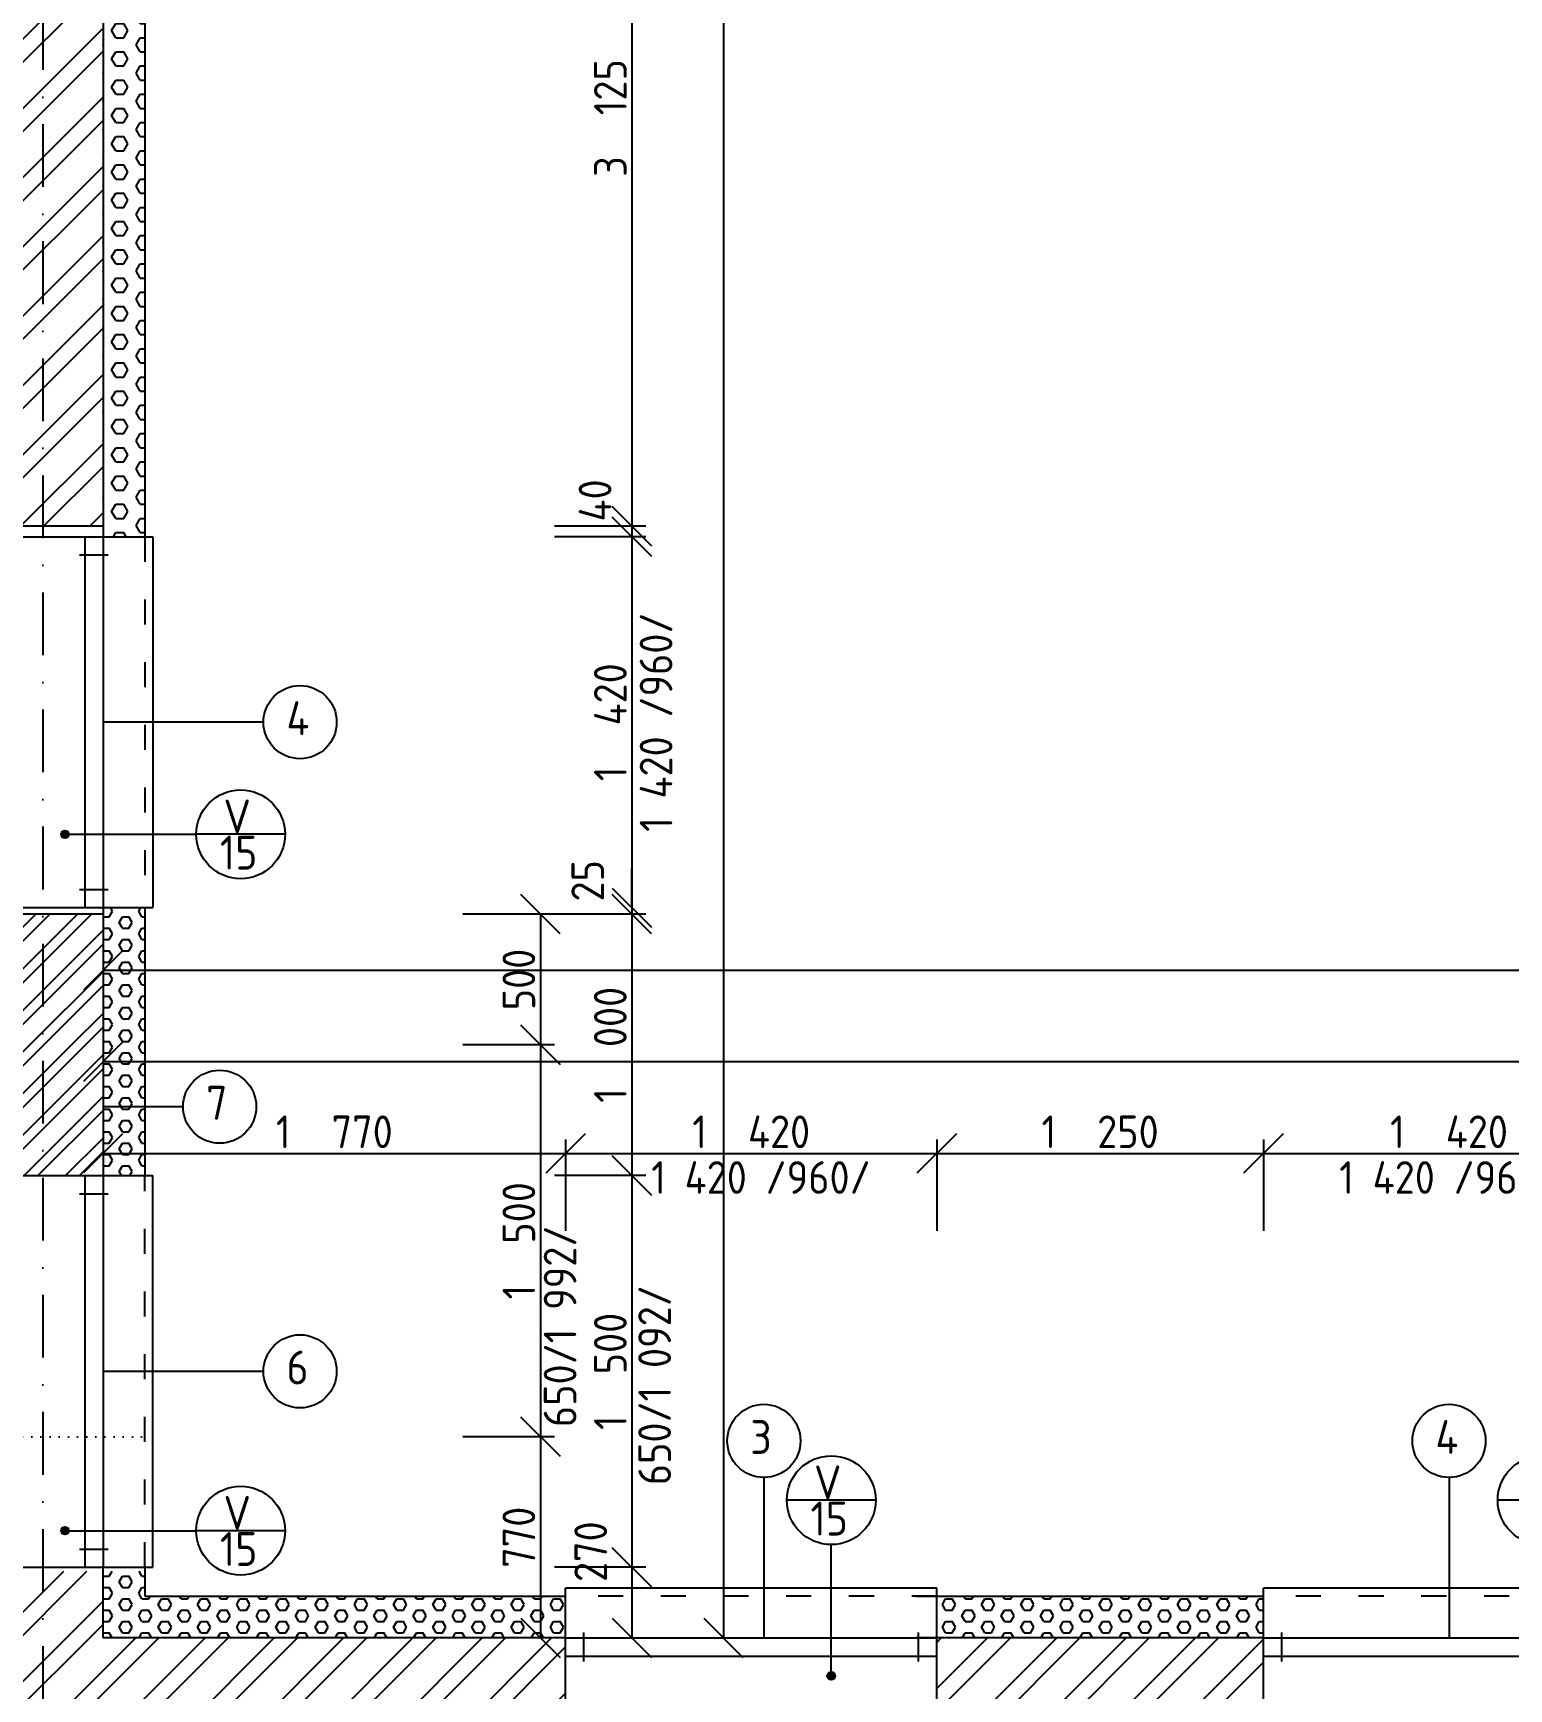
# Model space of a CAD drawing. Extents: x 4511820 to 5180432, y -1526536 to -944957.
# Drawn here: x 4993983 to 4999630, y -1068934 to -1062596 of the extents above; entities that cross this region are included whole.
import ezdxf

# ---------------------------------------------------------------- set-up
doc = ezdxf.new("R2010")
doc.units = 0
doc.header["$MEASUREMENT"] = 0
for name, pattern in [('ACAD_ISO03W100', [30, 12, -18]), ('ACAD_ISO07W100', [3.5, 0.5, -3]), ('BODKOCIARKOVANA_3', [5.6, 3, -1.3, 0, -1.3])]:
    doc.linetypes.add(name, pattern=pattern)
doc.layers.get('0').update_dxf_attribs({"linetype": 'CONTINUOUS'})
doc.layers.get('Defpoints').update_dxf_attribs({"color": 61, "linetype": 'CONTINUOUS'})
for name, color, linetype in [('KÓTY', 4, 'CONTINUOUS'), ('MÚRY', 1, 'CONTINUOUS'), ('OKNÁ', 143, 'CONTINUOUS'), ('osi', 253, 'CONTINUOUS'), ('TENKÁ', 7, 'CONTINUOUS'), ('ŠRAFY', 82, 'CONTINUOUS')]:
    doc.layers.add(name, color=color, linetype=linetype)
doc.styles.add('STYLE1', font='isocp.shx')
doc.dimstyles.new('STANDARD-50', dxfattribs={"dimtxt": 125, "dimasz": 150, "dimexe": 10, "dimexo": 200, "dimgap": 20, "dimtad": 1, "dimdsep": 46, "dimlunit": 6, "dimtxsty": 'STYLE1', "dimblk1": 'OBLIQUE', "dimblk2": 'OBLIQUE', "dimsah": 1, "dimcen": 2.5, "dimse1": 1, "dimse2": 1, "dimadec": 0, "dimazin": 0, "dimtfac": 1, "dimtmove": 1, "dimatfit": 3, "dimldrblk": 'OBLIQUE', "dimfxl": 1, "dimtolj": 1, "dimtzin": 0, "dimarcsym": 0})
pattern_1 = [(45, (462343.18, 70767), (-132.5825215, 132.5825215), []), (45, (462431.57, 70767), (-132.5825215, 132.5825215), [])]
pattern_2 = [(45, (0, 262792.02), (-79.549513, 79.549513), []), (45, (53.03, 262792.02), (-79.549513, 79.549513), [])]

# ---------------------------------------------------------------- blocks, each defined once
blk = doc.blocks.new('_OBLIQUE')
at = {"color": 0, "linetype": 'ByBlock'}
blk.add_line((-0.5, -0.5), (0.5, 0.5), dxfattribs=at)
blk = doc.blocks.new('*D13108')
at = {"layer": 'Defpoints', "color": 0}
for p in [(5027241, -1065613.2), (4994251, -1066183.6), (4994251, -1066183.6)]:
    blk.add_point(p, dxfattribs=at)
at = {"layer": 'KÓTY', "color": 0, "lineweight": -2}
blk.add_line((5027241, -1066183.6), (4994251, -1066183.6), dxfattribs=at)
at = {"layer": 'KÓTY', "color": 0, "linetype": 'ByBlock', "lineweight": -2, "xscale": 150, "yscale": 150, "zscale": 150, "rotation": 180}
blk.add_blockref('_OBLIQUE', (4994251, -1066183.6), dxfattribs=at)
at = {"layer": 'KÓTY', "color": 0, "linetype": 'ByBlock', "lineweight": -2, "xscale": 150, "yscale": 150, "zscale": 150}
blk.add_blockref('_OBLIQUE', (5027241, -1066183.6), dxfattribs=at)
at = {"layer": 'KÓTY', "color": 0, "insert": (5010746, -1066101.1), "char_height": 125, "attachment_point": 5, "style": 'STYLE1'}
blk.add_mtext('\\A1;32ﾠ990', dxfattribs=at)
blk = doc.blocks.new('*D13111')
at = {"layer": 'Defpoints', "color": 0}
for p in [(4994251, -1066533.6), (4994251, -1068738.2), (5007401, -1068738.2)]:
    blk.add_point(p, dxfattribs=at)
at = {"layer": 'KÓTY', "color": 0, "lineweight": -2}
blk.add_line((5007401, -1066533.6), (4994251, -1066533.6), dxfattribs=at)
at = {"layer": 'KÓTY', "color": 0, "linetype": 'ByBlock', "lineweight": -2, "xscale": 150, "yscale": 150, "zscale": 150, "rotation": 180}
blk.add_blockref('_OBLIQUE', (4994251, -1066533.6), dxfattribs=at)
at = {"layer": 'KÓTY', "color": 0, "linetype": 'ByBlock', "lineweight": -2, "xscale": 150, "yscale": 150, "zscale": 150}
blk.add_blockref('_OBLIQUE', (5007401, -1066533.6), dxfattribs=at)
at = {"layer": 'KÓTY', "color": 0, "insert": (5000826, -1066451.1), "char_height": 125, "attachment_point": 5, "style": 'STYLE1'}
blk.add_mtext('\\A1;13ﾠ150', dxfattribs=at)
blk = doc.blocks.new('*D13112')
at = {"layer": 'Defpoints', "color": 0}
for p in [(4997441, -1066883.6), (4996021, -1068738.2), (4997441, -1068738.2)]:
    blk.add_point(p, dxfattribs=at)
at = {"layer": 'KÓTY', "color": 0, "lineweight": -2}
blk.add_line((4996021, -1066883.6), (4997441, -1066883.6), dxfattribs=at)
at = {"layer": 'KÓTY', "color": 0, "linetype": 'ByBlock', "lineweight": -2, "xscale": 150, "yscale": 150, "zscale": 150, "rotation": 180}
blk.add_blockref('_OBLIQUE', (4996021, -1066883.6), dxfattribs=at)
at = {"layer": 'KÓTY', "color": 0, "linetype": 'ByBlock', "lineweight": -2, "xscale": 150, "yscale": 150, "zscale": 150}
blk.add_blockref('_OBLIQUE', (4997441, -1066883.6), dxfattribs=at)
at = {"layer": 'KÓTY', "color": 0, "insert": (4996731, -1066801.1), "char_height": 125, "attachment_point": 5, "style": 'STYLE1'}
blk.add_mtext('\\A1;1ﾠ420', dxfattribs=at)
blk = doc.blocks.new('*D13113')
at = {"layer": 'Defpoints', "color": 0}
for p in [(4998691, -1066883.6), (4997441, -1068738.2), (4998691, -1068738.2)]:
    blk.add_point(p, dxfattribs=at)
at = {"layer": 'KÓTY', "color": 0, "lineweight": -2}
blk.add_line((4997441, -1066883.6), (4998691, -1066883.6), dxfattribs=at)
at = {"layer": 'KÓTY', "color": 0, "linetype": 'ByBlock', "lineweight": -2, "xscale": 150, "yscale": 150, "zscale": 150, "rotation": 180}
blk.add_blockref('_OBLIQUE', (4997441, -1066883.6), dxfattribs=at)
at = {"layer": 'KÓTY', "color": 0, "linetype": 'ByBlock', "lineweight": -2, "xscale": 150, "yscale": 150, "zscale": 150}
blk.add_blockref('_OBLIQUE', (4998691, -1066883.6), dxfattribs=at)
at = {"layer": 'KÓTY', "color": 0, "insert": (4998066, -1066801.1), "char_height": 125, "attachment_point": 5, "style": 'STYLE1'}
blk.add_mtext('\\A1;1ﾠ250', dxfattribs=at)
blk = doc.blocks.new('*D13114')
at = {"layer": 'Defpoints', "color": 0}
for p in [(5000111, -1066883.6), (4998691, -1068738.2), (5000111, -1068738.2)]:
    blk.add_point(p, dxfattribs=at)
at = {"layer": 'KÓTY', "color": 0, "lineweight": -2}
blk.add_line((4998691, -1066883.6), (5000111, -1066883.6), dxfattribs=at)
at = {"layer": 'KÓTY', "color": 0, "linetype": 'ByBlock', "lineweight": -2, "xscale": 150, "yscale": 150, "zscale": 150, "rotation": 180}
blk.add_blockref('_OBLIQUE', (4998691, -1066883.6), dxfattribs=at)
at = {"layer": 'KÓTY', "color": 0, "linetype": 'ByBlock', "lineweight": -2, "xscale": 150, "yscale": 150, "zscale": 150}
blk.add_blockref('_OBLIQUE', (5000111, -1066883.6), dxfattribs=at)
at = {"layer": 'KÓTY', "color": 0, "insert": (4999401, -1066801.1), "char_height": 125, "attachment_point": 5, "style": 'STYLE1'}
blk.add_mtext('\\A1;1ﾠ420', dxfattribs=at)
blk = doc.blocks.new('*D13128')
at = {"layer": 'Defpoints', "color": 0}
for p in [(4996021, -1066883.6), (4996021, -1067180.2), (4994251, -1068738.2)]:
    blk.add_point(p, dxfattribs=at)
at = {"layer": 'KÓTY', "color": 0, "lineweight": -2}
blk.add_line((4994251, -1066883.6), (4996021, -1066883.6), dxfattribs=at)
at = {"layer": 'KÓTY', "color": 0, "linetype": 'ByBlock', "lineweight": -2, "xscale": 150, "yscale": 150, "zscale": 150, "rotation": 180}
blk.add_blockref('_OBLIQUE', (4994251, -1066883.6), dxfattribs=at)
at = {"layer": 'KÓTY', "color": 0, "linetype": 'ByBlock', "lineweight": -2, "xscale": 150, "yscale": 150, "zscale": 150}
blk.add_blockref('_OBLIQUE', (4996021, -1066883.6), dxfattribs=at)
at = {"layer": 'KÓTY', "color": 0, "insert": (4995136, -1066801.1), "char_height": 125, "attachment_point": 5, "style": 'STYLE1'}
blk.add_mtext('\\A1;1ﾠ770', dxfattribs=at)
blk = doc.blocks.new('*D13133')
at = {"layer": 'Defpoints', "color": 0}
for p in [(4994251, -1049608.2), (4994251, -1068738.2), (4996624.5, -1068738.2)]:
    blk.add_point(p, dxfattribs=at)
at = {"layer": 'KÓTY', "color": 0, "lineweight": -2}
blk.add_line((4996624.5, -1049608.2), (4996624.5, -1068738.2), dxfattribs=at)
at = {"layer": 'KÓTY', "color": 0, "linetype": 'ByBlock', "lineweight": -2, "xscale": 150, "yscale": 150, "zscale": 150}
for p, rotation in [((4996624.5, -1049608.2), 90), ((4996624.5, -1068738.2), 270)]:
    blk.add_blockref('_OBLIQUE', p, dxfattribs=dict(at, rotation=rotation))
at = {"layer": 'KÓTY', "color": 0, "insert": (4996542, -1059173.2), "char_height": 125, "attachment_point": 5, "rotation": 90, "style": 'STYLE1'}
blk.add_mtext('\\A1;19ﾠ130', dxfattribs=at)
blk = doc.blocks.new('*D13139')
at = {"layer": 'Defpoints', "color": 0}
for p in [(4994251, -1061358.2), (4994251, -1064483.2), (4996274.5, -1064483.2)]:
    blk.add_point(p, dxfattribs=at)
at = {"layer": 'KÓTY', "color": 0, "lineweight": -2}
blk.add_line((4996274.5, -1061358.2), (4996274.5, -1064483.2), dxfattribs=at)
at = {"layer": 'KÓTY', "color": 0, "linetype": 'ByBlock', "lineweight": -2, "xscale": 150, "yscale": 150, "zscale": 150}
for p, rotation in [((4996274.5, -1061358.2), 90), ((4996274.5, -1064483.2), 270)]:
    blk.add_blockref('_OBLIQUE', p, dxfattribs=dict(at, rotation=rotation))
at = {"layer": 'KÓTY', "color": 0, "insert": (4996192, -1062920.7), "char_height": 125, "attachment_point": 5, "rotation": 90, "style": 'STYLE1'}
blk.add_mtext('\\A1;3ﾠ125', dxfattribs=at)
blk = doc.blocks.new('*D13140')
at = {"layer": 'Defpoints', "color": 0}
for p in [(4994251, -1064523.2), (4994251, -1065943.2), (4996274.5, -1065943.2)]:
    blk.add_point(p, dxfattribs=at)
at = {"layer": 'KÓTY', "color": 0, "lineweight": -2}
blk.add_line((4996274.5, -1064523.2), (4996274.5, -1065943.2), dxfattribs=at)
at = {"layer": 'KÓTY', "color": 0, "linetype": 'ByBlock', "lineweight": -2, "xscale": 150, "yscale": 150, "zscale": 150}
for p, rotation in [((4996274.5, -1064523.2), 90), ((4996274.5, -1065943.2), 270)]:
    blk.add_blockref('_OBLIQUE', p, dxfattribs=dict(at, rotation=rotation))
at = {"layer": 'KÓTY', "color": 0, "insert": (4996192, -1065233.2), "char_height": 125, "attachment_point": 5, "rotation": 90, "style": 'STYLE1'}
blk.add_mtext('\\A1;1ﾠ420', dxfattribs=at)
blk = doc.blocks.new('*D13144')
at = {"layer": 'Defpoints', "color": 0}
for p in [(4994251, -1064483.2), (4994251, -1064523.2), (4996274.5, -1064523.2)]:
    blk.add_point(p, dxfattribs=at)
at = {"layer": 'KÓTY', "color": 0, "lineweight": -2}
blk.add_line((4996274.5, -1064483.2), (4996274.5, -1064523.2), dxfattribs=at)
at = {"layer": 'KÓTY', "color": 0, "linetype": 'ByBlock', "lineweight": -2, "xscale": 150, "yscale": 150, "zscale": 150}
for p, rotation in [((4996274.5, -1064483.2), 90), ((4996274.5, -1064523.2), 270)]:
    blk.add_blockref('_OBLIQUE', p, dxfattribs=dict(at, rotation=rotation))
at = {"layer": 'KÓTY', "color": 0, "insert": (4996133.5, -1064384.5), "char_height": 125, "attachment_point": 5, "rotation": 90, "style": 'STYLE1'}
blk.add_mtext('\\A1;40', dxfattribs=at)
blk = doc.blocks.new('*D55403')
at = {"layer": 'Defpoints', "color": 0}
for p in [(4994251, -1066968.2), (4994251, -1068468.2), (4996274.5, -1068468.2)]:
    blk.add_point(p, dxfattribs=at)
at = {"layer": 'KÓTY', "color": 0, "lineweight": -2}
blk.add_line((4996274.5, -1066968.2), (4996274.5, -1068468.2), dxfattribs=at)
at = {"layer": 'KÓTY', "color": 0, "linetype": 'ByBlock', "lineweight": -2, "xscale": 150, "yscale": 150, "zscale": 150}
for p, rotation in [((4996274.5, -1066968.2), 90), ((4996274.5, -1068468.2), 270)]:
    blk.add_blockref('_OBLIQUE', p, dxfattribs=dict(at, rotation=rotation))
at = {"layer": 'KÓTY', "color": 0, "insert": (4996192, -1067718.2), "char_height": 125, "attachment_point": 5, "rotation": 90, "style": 'STYLE1'}
blk.add_mtext('\\A1;1ﾠ500', dxfattribs=at)
blk = doc.blocks.new('*D55404')
at = {"layer": 'Defpoints', "color": 0}
for p in [(4994251, -1068468.2), (4994251, -1068738.2), (4996274.5, -1068738.2)]:
    blk.add_point(p, dxfattribs=at)
at = {"layer": 'KÓTY', "color": 0, "lineweight": -2}
blk.add_line((4996274.5, -1068468.2), (4996274.5, -1068738.2), dxfattribs=at)
at = {"layer": 'KÓTY', "color": 0, "linetype": 'ByBlock', "lineweight": -2, "xscale": 150, "yscale": 150, "zscale": 150}
for p, rotation in [((4996274.5, -1068468.2), 90), ((4996274.5, -1068738.2), 270)]:
    blk.add_blockref('_OBLIQUE', p, dxfattribs=dict(at, rotation=rotation))
at = {"layer": 'KÓTY', "color": 0, "insert": (4996117, -1068408.2), "char_height": 125, "attachment_point": 5, "rotation": 90, "style": 'STYLE1'}
blk.add_mtext('\\A1;270', dxfattribs=at)
blk = doc.blocks.new('*D55405')
at = {"layer": 'Defpoints', "color": 0}
for p in [(4993901, -1066468.2), (4993901, -1067968.2), (4995924.5, -1067968.2)]:
    blk.add_point(p, dxfattribs=at)
at = {"layer": 'KÓTY', "color": 0, "lineweight": -2, "ltscale": 25}
blk.add_line((4995924.5, -1066468.2), (4995924.5, -1067968.2), dxfattribs=at)
at = {"layer": 'KÓTY', "color": 0, "linetype": 'ByBlock', "lineweight": -2, "xscale": 150, "yscale": 150, "zscale": 150}
for p, rotation in [((4995924.5, -1066468.2), 90), ((4995924.5, -1067968.2), 270)]:
    blk.add_blockref('_OBLIQUE', p, dxfattribs=dict(at, rotation=rotation))
at = {"layer": 'KÓTY', "color": 0, "insert": (4995842, -1067218.2), "char_height": 125, "attachment_point": 5, "rotation": 90, "style": 'STYLE1'}
blk.add_mtext('\\A1;1ﾠ500', dxfattribs=at)
blk = doc.blocks.new('*D55406')
at = {"layer": 'Defpoints', "color": 0}
for p in [(4994251, -1065968.2), (4994251, -1066468.2), (4995924.5, -1066468.2)]:
    blk.add_point(p, dxfattribs=at)
at = {"layer": 'KÓTY', "color": 0, "lineweight": -2}
blk.add_line((4995924.5, -1065968.2), (4995924.5, -1066468.2), dxfattribs=at)
at = {"layer": 'KÓTY', "color": 0, "linetype": 'ByBlock', "lineweight": -2, "xscale": 150, "yscale": 150, "zscale": 150}
for p, rotation in [((4995924.5, -1065968.2), 90), ((4995924.5, -1066468.2), 270)]:
    blk.add_blockref('_OBLIQUE', p, dxfattribs=dict(at, rotation=rotation))
at = {"layer": 'KÓTY', "color": 0, "insert": (4995842, -1066218.2), "char_height": 125, "attachment_point": 5, "rotation": 90, "style": 'STYLE1'}
blk.add_mtext('\\A1;500', dxfattribs=at)
blk = doc.blocks.new('*D55407')
at = {"layer": 'Defpoints', "color": 0}
for p in [(4994251, -1065943.2), (4994251, -1065968.2), (4996274.5, -1065968.2)]:
    blk.add_point(p, dxfattribs=at)
at = {"layer": 'KÓTY', "color": 0, "lineweight": -2}
for p, q in [((4996274.5, -1065943.2), (4996274.5, -1065793.2)), ((4996274.5, -1065943.2), (4996274.5, -1065968.2)), ((4996274.5, -1065968.2), (4996274.5, -1066118.2))]:
    blk.add_line(p, q, dxfattribs=at)
at = {"layer": 'KÓTY', "color": 0, "linetype": 'ByBlock', "lineweight": -2, "xscale": 150, "yscale": 150, "zscale": 150}
for p, rotation in [((4996274.5, -1065943.2), 270), ((4996274.5, -1065968.2), 90)]:
    blk.add_blockref('_OBLIQUE', p, dxfattribs=dict(at, rotation=rotation))
at = {"layer": 'KÓTY', "color": 0, "insert": (4996105.6, -1065840.3), "char_height": 125, "attachment_point": 5, "rotation": 90, "style": 'STYLE1'}
blk.add_mtext('\\A1;25', dxfattribs=at)
blk = doc.blocks.new('*D55408')
at = {"layer": 'Defpoints', "color": 0}
for p in [(4994251, -1065968.2), (4994251, -1066968.2), (4996274.5, -1066968.2)]:
    blk.add_point(p, dxfattribs=at)
at = {"layer": 'KÓTY', "color": 0, "lineweight": -2}
blk.add_line((4996274.5, -1065968.2), (4996274.5, -1066968.2), dxfattribs=at)
at = {"layer": 'KÓTY', "color": 0, "linetype": 'ByBlock', "lineweight": -2, "xscale": 150, "yscale": 150, "zscale": 150}
for p, rotation in [((4996274.5, -1065968.2), 90), ((4996274.5, -1066968.2), 270)]:
    blk.add_blockref('_OBLIQUE', p, dxfattribs=dict(at, rotation=rotation))
at = {"layer": 'KÓTY', "color": 0, "insert": (4996192, -1066468.2), "char_height": 125, "attachment_point": 5, "rotation": 90, "style": 'STYLE1'}
blk.add_mtext('\\A1;1ﾠ000', dxfattribs=at)
blk = doc.blocks.new('*D55409')
at = {"layer": 'Defpoints', "color": 0}
for p in [(4994411, -1067968.2), (4994411, -1068738.2), (4995924.5, -1068738.2)]:
    blk.add_point(p, dxfattribs=at)
at = {"layer": 'KÓTY', "color": 0, "lineweight": -2, "ltscale": 25}
blk.add_line((4995924.5, -1067968.2), (4995924.5, -1068738.2), dxfattribs=at)
at = {"layer": 'KÓTY', "color": 0, "linetype": 'ByBlock', "lineweight": -2, "xscale": 150, "yscale": 150, "zscale": 150}
for p, rotation in [((4995924.5, -1067968.2), 90), ((4995924.5, -1068738.2), 270)]:
    blk.add_blockref('_OBLIQUE', p, dxfattribs=dict(at, rotation=rotation))
at = {"layer": 'KÓTY', "color": 0, "insert": (4995842, -1068353.2), "char_height": 125, "attachment_point": 5, "rotation": 90, "style": 'STYLE1'}
blk.add_mtext('\\A1;770', dxfattribs=at)

msp = doc.modelspace()

# ---------------------------------------------------------------- hatches: boundary and pattern name
at = {"layer": 'TENKÁ'}
h = msp.add_hatch(color=256, dxfattribs=at)
h.dxf.hatch_style = 1
h.paths.add_polyline_path([(4994120.327, -1065662.437, 2.41421356), (4994105.327, -1065677.437, 0.41421356)])
h = msp.add_hatch(color=256, dxfattribs=at)
h.dxf.hatch_style = 1
h.paths.add_polyline_path([(4994120.327, -1068327.98, 2.41421356), (4994105.327, -1068342.98, 0.41421356)])
h = msp.add_hatch(color=256, dxfattribs=at)
h.dxf.hatch_style = 1
h.paths.add_polyline_path([(4997037.266, -1068868.845, 2.41421356), (4997052.266, -1068883.845, 0.41421356)])
at = {"layer": 'ŠRAFY'}
h = msp.add_hatch(dxfattribs=at)
h.set_pattern_fill('HEX', color=256, scale=250)
h.set_pattern_definition([(0, (584112, 0), (0, 54.12658774), [31.25, -62.5]), (120, (584112, 0), (-46.875, -27.0632939), [31.25, -62.5]), (60, (584143.25, 0), (-46.875, 27.0632939), [31.25, -62.5])])
h.paths.add_polyline_path([(4994411, -1064523.172), (4994411, -1061318.172), (4994251, -1061318.172), (4994251, -1061358.172), (4994251, -1064483.172), (4994251, -1064523.172)])
h = msp.add_hatch(dxfattribs=at)
h.set_pattern_fill('ANSI32', color=256, scale=500)
h.set_pattern_definition(pattern_1)
h.paths.add_polyline_path([(4994251, -1064483.172), (4994251, -1061358.172), (4993871, -1061358.172), (4993871, -1062398.172), (4993871, -1062698.172), (4993871, -1064303.172), (4993871, -1064468.172), (4993871, -1064483.172)])
h = msp.add_hatch(dxfattribs=at)
h.set_pattern_fill('HEX', color=256, scale=200)
h.set_pattern_definition([(0, (9e-10, 84536.02), (0, 43.3012702), [25, -50]), (120, (9e-10, 84536.02), (-37.5, -21.6506351), [25, -50]), (60, (25, 84536.02), (-37.5, 21.6506351), [25, -50])])
h.paths.add_polyline_path([(4994251, -1065943.172), (4994251, -1066943.172), (4994251, -1066968.172), (4994411, -1066968.172), (4994411, -1065943.172)])
h = msp.add_hatch(dxfattribs=at)
h.set_pattern_fill('ANSI32', color=256, scale=300)
h.set_pattern_definition(pattern_2)
h.paths.add_polyline_path([(4994251, -1066468.172), (4994251, -1065968.172), (4993871, -1065968.172), (4993871, -1066153.172), (4993871, -1066453.172), (4993871, -1066468.172)])
h = msp.add_hatch(dxfattribs=at)
h.set_pattern_fill('ANSI32', color=256, scale=300)
h.set_pattern_definition(pattern_2)
h.paths.add_polyline_path([(4993871, -1066468.172), (4993871, -1066968.172), (4994181, -1066968.172), (4994251, -1066968.172), (4994251, -1066468.172)])
h = msp.add_hatch(dxfattribs=at)
h.set_pattern_fill('ANSI32', color=256, scale=500)
h.set_pattern_definition([(45, (584112, 178559.14), (-132.5825215, 132.5825215), []), (45, (584200.39, 178559.14), (-132.5825215, 132.5825215), [])])
h.paths.add_polyline_path([(4994251, -1068738.172), (4994251, -1068483.172), (4993871, -1068483.172), (4993871, -1069118.172), (4994171, -1069118.172), (4996021, -1069118.172), (4996021, -1068738.172)])
h = msp.add_hatch(dxfattribs=at)
h.set_pattern_fill('HEX', color=256, scale=200)
h.paths.add_polyline_path([(4996021, -1068578.172), (4994411, -1068578.172), (4994411, -1068483.172), (4994251, -1068483.172), (4994251, -1068738.172), (4996021, -1068738.172)])
h = msp.add_hatch(dxfattribs=at)
h.set_pattern_fill('HEX', color=256, scale=200)
h.paths.add_polyline_path([(4998691, -1068738.172), (4998691, -1068578.172), (4997441, -1068578.172), (4997441, -1068738.172)])
h = msp.add_hatch(dxfattribs=at)
h.set_pattern_fill('ANSI32', color=256, scale=500)
h.set_pattern_definition(pattern_1)
h.paths.add_polyline_path([(4997441, -1068808.172), (4997441, -1069118.172), (4997556, -1069118.172), (4998691, -1069118.172), (4998691, -1068808.172), (4998691, -1068738.172), (4997441, -1068738.172)])

# ---------------------------------------------------------------- linework, layer by layer
at = {"layer": 'KÓTY', "ltscale": 25}
for p, q in [((4996327.903, -1064483.172), (4995977.903, -1064483.172)), ((4996327.903, -1064523.172), (4995977.903, -1064523.172)), ((4995977.903, -1065968.172), (4995627.903, -1065968.172)), ((4996327.903, -1065968.172), (4995977.903, -1065968.172)), ((4995977.903, -1066468.172), (4995627.903, -1066468.172)), ((4996327.903, -1066968.172), (4995977.903, -1066968.172)), ((4995977.903, -1067968.172), (4995627.903, -1067968.172)), ((4996327.903, -1068468.172), (4995977.903, -1068468.172))]:
    msp.add_line(p, q, dxfattribs=at)
at = {"layer": 'KÓTY', "ltscale": 0.25}
for p, q in [((4996021, -1066830.224), (4996021, -1067180.224)), ((4997441, -1066830.224), (4997441, -1067180.224)), ((4997441, -1066830.224), (4997441, -1067180.224)), ((4998691, -1066830.224), (4998691, -1067180.224))]:
    msp.add_line(p, q, dxfattribs=at)
at = {"layer": 'MÚRY'}
for p, q in [((4994411, -1061318.172), (4994411, -1064523.172)), ((4993871, -1064523.172), (4994411, -1064523.172)), ((4993871, -1065943.172), (4994411, -1065943.172)), ((4994411, -1065943.172), (4994411, -1066968.172)), ((4993871, -1066968.172), (4994411, -1066968.172)), ((4993871, -1068468.172), (4994411, -1068468.172)), ((4994411, -1068468.172), (4994411, -1068578.172)), ((4994411, -1068578.172), (4996021, -1068578.172)), ((4996021, -1069118.172), (4996021, -1068578.172)), ((4997361, -1068578.172), (4998691, -1068578.172)), ((4997441, -1069118.172), (4997441, -1068578.172)), ((4998691, -1069118.172), (4998691, -1068578.172))]:
    msp.add_line(p, q, dxfattribs=at)
at = {"layer": 'OKNÁ', "ltscale": 0.25}
for p, q in [((4994181, -1064523.172), (4994181, -1065943.172)), ((4994251, -1064523.172), (4994251, -1065943.172)), ((4994161, -1064593.172), (4994271, -1064593.172)), ((4994161, -1064593.172), (4994271, -1064593.172)), ((4994864.854, -1065233.172), (4994251, -1065233.172)), ((4994161, -1065873.172), (4994271, -1065873.172)), ((4994161, -1065873.172), (4994271, -1065873.172)), ((4994557.354, -1066705.172), (4994251, -1066705.172)), ((4994181, -1066968.172), (4994181, -1068468.172)), ((4994251, -1066968.172), (4994251, -1068468.172)), ((4994161, -1067038.172), (4994271, -1067038.172)), ((4994161, -1067038.172), (4994271, -1067038.172)), ((4994864.854, -1067718.172), (4994251, -1067718.172)), ((4996779.5, -1068124.318), (4996779.5, -1068738.172)), ((4999401, -1068124.318), (4999401, -1068738.172)), ((4994161, -1068398.172), (4994271, -1068398.172)), ((4994161, -1068398.172), (4994271, -1068398.172)), ((4996021, -1068738.172), (4997441, -1068738.172)), ((4996091, -1068828.172), (4996091, -1068718.172)), ((4996091, -1068828.172), (4996091, -1068718.172)), ((4997371, -1068828.172), (4997371, -1068718.172)), ((4997371, -1068828.172), (4997371, -1068718.172)), ((4998691, -1068738.172), (5000111, -1068738.172)), ((4998761, -1068828.172), (4998761, -1068718.172)), ((4998761, -1068828.172), (4998761, -1068718.172)), ((4996021, -1068808.172), (4997441, -1068808.172)), ((4998691, -1068808.172), (5000111, -1068808.172))]:
    msp.add_line(p, q, dxfattribs=at)
for centre in [(4995004.854, -1065233.172), (4994697.354, -1066705.172), (4995004.854, -1067718.172), (4996779.5, -1067984.318), (4999401, -1067984.318)]:
    msp.add_circle(centre, 140, dxfattribs=at)
at = {"layer": 'osi', "linetype": 'BODKOCIARKOVANA_3', "ltscale": 80}
msp.add_line((4994021, -1047260.98), (4994021, -1084778.172), dxfattribs=at)
msp.add_line((4994021, -1047260.98), (4994021, -1084778.172), dxfattribs=at)
at = {"layer": 'TENKÁ'}
for p, q in [((4994251, -1061318.172), (4994251, -1064523.172)), ((4994251, -1064483.172), (4993871, -1064483.172)), ((4994251, -1065943.172), (4994251, -1066983.172)), ((4994251, -1065968.172), (4993871, -1065968.172)), ((4994251, -1068738.172), (4994251, -1068468.172)), ((4996021, -1068738.172), (4994251, -1068738.172)), ((4998691, -1068738.172), (4997361, -1068738.172))]:
    msp.add_line(p, q, dxfattribs=at)
at = {"layer": 'TENKÁ', "linetype": 'ACAD_ISO03W100', "ltscale": 8}
for p, q in [((4994411, -1064523.172), (4994411, -1065943.172)), ((4994411, -1068468.172), (4994411, -1066968.172)), ((4997441, -1068578.172), (4996021, -1068578.172)), ((5000111, -1068578.172), (4998691, -1068578.172))]:
    msp.add_line(p, q, dxfattribs=at)
at = {"layer": 'TENKÁ', "ltscale": 0.25}
for p, q in [((4994411, -1064523.172), (4994441, -1064523.172)), ((4994441, -1064523.172), (4994441, -1065943.172)), ((4994105.327, -1065662.437), (4994607.729, -1065662.437)), ((4994947.729, -1065662.437), (4994607.729, -1065662.437)), ((4994411, -1065943.172), (4994441, -1065943.172)), ((4994411, -1066968.172), (4994441, -1066968.172)), ((4994441, -1068468.172), (4994441, -1066968.172)), ((4997207.266, -1068211.442), (4996867.266, -1068211.442)), ((4999927.266, -1068211.442), (4999587.266, -1068211.442)), ((4994105.327, -1068327.98), (4994607.729, -1068327.98)), ((4994947.729, -1068327.98), (4994607.729, -1068327.98)), ((4997037.266, -1068883.845), (4997037.266, -1068381.442)), ((4994411, -1068468.172), (4994441, -1068468.172)), ((4997441, -1068548.172), (4996021, -1068548.172)), ((4996021, -1068578.172), (4996021, -1068548.172)), ((4997441, -1068578.172), (4997441, -1068548.172)), ((5000111, -1068548.172), (4998691, -1068548.172)), ((4998691, -1068578.172), (4998691, -1068548.172))]:
    msp.add_line(p, q, dxfattribs=at)
at = {"layer": 'TENKÁ', "linetype": 'ACAD_ISO07W100', "ltscale": 10}
msp.add_line((4993871, -1067968.172), (4994411, -1067968.172), dxfattribs=at)
at = {"layer": 'TENKÁ', "ltscale": 0.25}
for centre in [(4994777.729, -1065662.437), (4997037.266, -1068211.442), (4999757.266, -1068211.442), (4994777.729, -1068327.98)]:
    msp.add_circle(centre, 170, dxfattribs=at)
at = {"layer": 'TENKÁ'}
for centre in [(4994105.327, -1065662.437), (4994105.327, -1068327.98), (4997037.266, -1068883.845)]:
    msp.add_circle(centre, 15, dxfattribs=at)

# ---------------------------------------------------------------- texts
at = {"layer": 'KÓTY', "char_height": 125, "attachment_point": 5, "rotation": 90, "style": 'STYLE1'}
for s, insert in [('\\A1;1 420 /960/', (4996366.957, -1065233.172)), ('\\A1;650/1 992/', (4995999.776, -1067545.718)), ('\\A1;650/1 092/', (4996361.597, -1067771.119))]:
    msp.add_mtext(s, dxfattribs=dict(at, insert=insert))
at = {"layer": 'KÓTY', "char_height": 125, "attachment_point": 5, "style": 'STYLE1'}
for insert in [(4996768.5, -1066976.084), (4999401, -1066976.084)]:
    msp.add_mtext('\\A1;1 420 /960/', dxfattribs=dict(at, insert=insert))
at = {"layer": 'TENKÁ', "style": 'STYLE1'}
for s, p in [('4', (4994952.823, -1065283.172)), ('V', (4994711.699, -1065658.937)), ('15', (4994698.199, -1065797.574)), ('7', (4994645.323, -1066755.172)), ('6', (4994952.823, -1067768.172)), ('3', (4996727.47, -1068034.318)), ('4', (4999348.97, -1068034.318)), ('V', (4996971.235, -1068207.942)), ('V', (4994711.699, -1068324.48)), ('15', (4996957.735, -1068346.579)), ('15', (4994698.199, -1068463.117))]:
    msp.add_text(s, height=130, dxfattribs=at).set_placement(p)

# ---------------------------------------------------------------- dimensions: what is measured, and where the dimension line sits
at = {"layer": 'KÓTY'}
for base, p1, p2, picture, middle in [((4996624.5, -1068738.172), (4994251, -1049608.172), (4994251, -1068738.172), '*D13133', (4996541.957, -1059173.172)), ((4996274.5, -1064483.172), (4994251, -1061358.172), (4994251, -1064483.172), '*D13139', (4996191.957, -1062920.672)), ((4996274.5, -1065943.172), (4994251, -1064523.172), (4994251, -1065943.172), '*D13140', (4996191.957, -1065233.172)), ((4995924.5, -1066468.172), (4994251, -1065968.172), (4994251, -1066468.172), '*D55406', (4995842, -1066218.172)), ((4996274.5, -1068468.172), (4994251, -1066968.172), (4994251, -1068468.172), '*D55403', (4996191.957, -1067718.172))]:
    dim = msp.add_linear_dim(base=base, p1=p1, p2=p2, angle=90, dimstyle='STANDARD-50', dxfattribs=at)
    dim.commit()
    dim.dimension.update_dxf_attribs({"geometry": picture, "text_midpoint": middle})
for base, p1, p2, picture, middle in [((4996274.5, -1064523.172), (4994251, -1064483.172), (4994251, -1064523.172), '*D13144', (4996216, -1064384.48)), ((4996274.5, -1068738.172), (4994251, -1068468.172), (4994251, -1068738.172), '*D55404', (4996199.5, -1068408.172))]:
    dim = msp.add_linear_dim(base=base, p1=p1, p2=p2, angle=90, dimstyle='STANDARD-50', dxfattribs=at)
    dim.commit()
    dim.dimension.update_dxf_attribs({"geometry": picture, "text_midpoint": middle, "dimtype": 160})
for base, p1, p2, picture, middle in [((4994251, -1066183.627), (5027241, -1065613.172), (4994251, -1066183.627), '*D13108', (5010746, -1066101.084)), ((4994251, -1066533.627), (5007401, -1068738.172), (4994251, -1068738.172), '*D13111', (5000826, -1066451.084)), ((4996021, -1066883.627), (4994251, -1068738.172), (4996021, -1067180.224), '*D13128', (4995136, -1066801.084)), ((4997441, -1066883.627), (4996021, -1068738.172), (4997441, -1068738.172), '*D13112', (4996731, -1066801.084)), ((4998691, -1066883.627), (4997441, -1068738.172), (4998691, -1068738.172), '*D13113', (4998066, -1066801.084)), ((5000111, -1066883.627), (4998691, -1068738.172), (5000111, -1068738.172), '*D13114', (4999401, -1066801.084))]:
    dim = msp.add_linear_dim(base=base, p1=p1, p2=p2, dimstyle='STANDARD-50', dxfattribs=at)
    dim.commit()
    dim.dimension.update_dxf_attribs({"geometry": picture, "text_midpoint": middle})
dim = msp.add_linear_dim(base=(4996274.5, -1065968.172), p1=(4994251, -1065943.172), p2=(4994251, -1065968.172), angle=90, dimstyle='STANDARD-50', override={"dimtxsty": 'STYLE1', "dimldrblk": 'OBLIQUE'}, dxfattribs=at)
dim.commit()
dim.dimension.update_dxf_attribs({"geometry": '*D55407', "text_midpoint": (4996188.079, -1065840.317), "dimtype": 160})
dim = msp.add_linear_dim(base=(4996274.5, -1066968.172), p1=(4994251, -1065968.172), p2=(4994251, -1066968.172), angle=90, dimstyle='STANDARD-50', override={"dimtxsty": 'STYLE1', "dimldrblk": 'OBLIQUE'}, dxfattribs=at)
dim.commit()
dim.dimension.update_dxf_attribs({"geometry": '*D55408', "text_midpoint": (4996191.957, -1066468.172)})
at = {"layer": 'KÓTY', "ltscale": 25}
dim = msp.add_linear_dim(base=(4995924.5, -1067968.172), p1=(4993901, -1066468.172), p2=(4993901, -1067968.172), angle=90, dimstyle='STANDARD-50', dxfattribs=at)
dim.commit()
dim.dimension.update_dxf_attribs({"geometry": '*D55405', "text_midpoint": (4995841.957, -1067218.172)})
dim = msp.add_linear_dim(base=(4995924.5, -1068738.172), p1=(4994411, -1067968.172), p2=(4994411, -1068738.172), angle=90, dimstyle='STANDARD-50', override={"dimtxsty": 'STYLE1', "dimldrblk": 'OBLIQUE'}, dxfattribs=at)
dim.commit()
dim.dimension.update_dxf_attribs({"geometry": '*D55409', "text_midpoint": (4995842, -1068353.172)})

doc.saveas('drawing.dxf')
